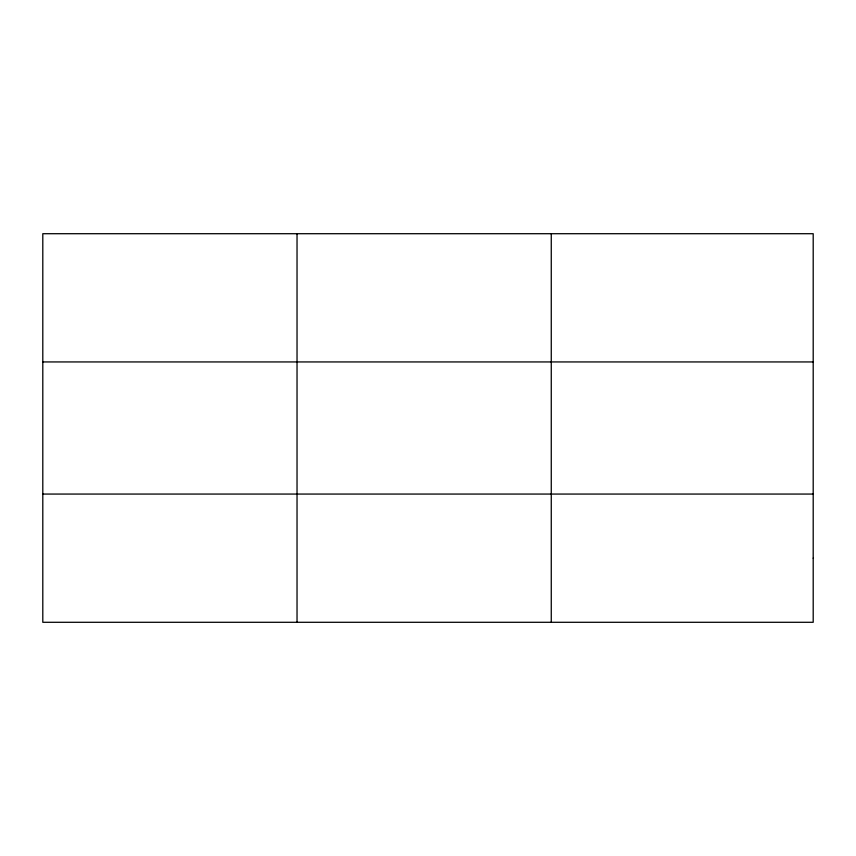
<?xml version="1.0" encoding="UTF-8"?>
<svg xmlns="http://www.w3.org/2000/svg" width="856" height="856" viewBox="0 0 856 856"><rect width="100%" height="100%" fill="white"/><g stroke="black" fill="none" stroke-linecap="round" stroke-linejoin="round"><path stroke-width="1.28" d="M297.032 233.709L297.032 622.291M551.264 233.709L551.264 622.291M42.8 361.938L813.2 361.938M42.8 494.062L813.2 494.062M813.2 558.176L813.2 622.291L42.8 622.291L42.8 233.709L813.2 233.709L813.2 558.176"/></g></svg>
